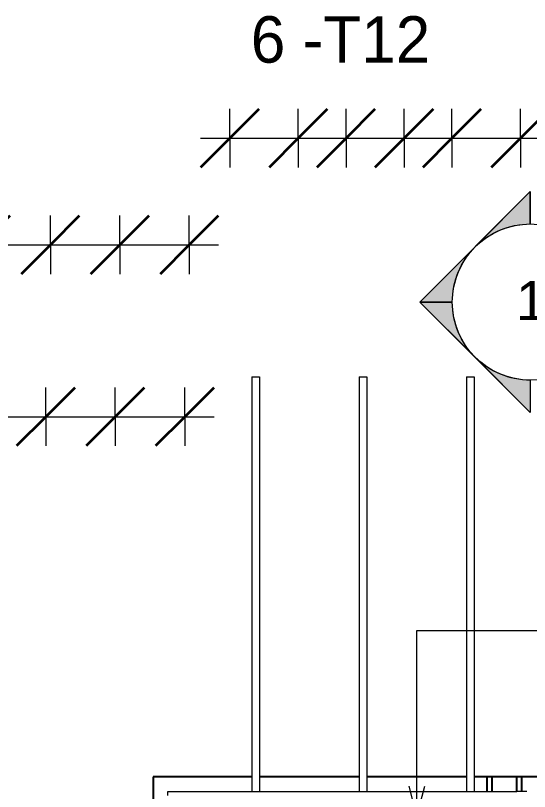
# Model space of a CAD drawing. Header units: millimetres. Extents: x -31655 to -5862, y 2843 to 78926.
# Drawn here: x -27533 to -26479, y 6170 to 7760 of the extents above; entities that cross this region are included whole.
import ezdxf

# ---------------------------------------------------------------- set-up
doc = ezdxf.new("R2010")
doc.units = ezdxf.units.MM
for name, color, linetype, lineweight in [('A-ANNO-DIMS', 211, 'Continuous', 9), ('A-ANNO-DIMS-40', 211, 'Continuous', 9), ('A-WALL', 113, 'Continuous', 25), ('G-ANNO-SYMB', 111, 'Continuous', 9), ('S-RBAR', 171, 'Continuous', 18), ('S-RBAR-IDEN', 171, 'Continuous', 9)]:
    doc.layers.add(name, color=color, linetype=linetype, lineweight=lineweight)
doc.styles.add('Arial', font='arial.ttf', dxfattribs={"height": 80})
doc.styles.add('Nirmala UI', font='Nirmala.ttf', dxfattribs={"height": 95.25})
doc.dimstyles.new('Arc_Length_-_2_5mm_Arial', dxfattribs={"dimscale": 304.8, "dimtxt": 100.546939, "dimasz": 0.393701, "dimexe": 0.19685, "dimexo": 0.0625, "dimgap": 0.229659, "dimtad": 1, "dimdec": 4, "dimzin": 0, "dimdsep": 46, "dimtxsty": 'Nirmala UI', "dimblk1": 'OBLIQUE', "dimblk2": 'OBLIQUE', "dimsah": 1, "dimcen": 0.09, "dimdle": 0.19685, "dimazin": 0, "dimtfac": 1, "dimtdec": 4, "dimtix": 1, "dimtmove": 0, "dimatfit": 3, "dimfxl": 0.19685, "dimfxlon": 1, "dimtvp": 1, "dimtolj": 1, "dimtzin": 0, "dimarcsym": 2})

# ---------------------------------------------------------------- blocks, each defined once
blk = doc.blocks.new('Detail View - M_Section Head - Filled SHOP DWG-600895-Elevation Front')
at = {"layer": 'G-ANNO-SYMB'}
h = blk.add_hatch(color=256, dxfattribs=at)
edge = h.paths.add_edge_path()
edge.add_line((-26374.1, 6018.9), (-26307.8, 6018.9))
edge.add_arc((-26147.8, 6018.9), 160, 180, 225)
edge.add_line((-26260.9, 5905.7), (-26374.1, 6018.9))
h = blk.add_hatch(color=256, dxfattribs=at)
edge = h.paths.add_edge_path()
edge.add_line((-25921.5, 6018.9), (-26034.7, 5905.7))
edge.add_arc((-26147.8, 6018.9), 160, 315, 360)
edge.add_line((-25987.8, 6018.9), (-25921.5, 6018.9))
h = blk.add_hatch(color=256, dxfattribs=at)
edge = h.paths.add_edge_path()
edge.add_line((-26147.8, 5792.6), (-26260.9, 5905.7))
edge.add_arc((-26147.8, 6018.9), 160, 225, 270)
edge.add_line((-26147.8, 5858.9), (-26147.8, 5792.6))
h = blk.add_hatch(color=256, dxfattribs=at)
edge = h.paths.add_edge_path()
edge.add_line((-26147.8, 5792.6), (-26147.8, 5858.9))
edge.add_arc((-26147.8, 6018.9), 160, 270, 315)
edge.add_line((-26034.7, 5905.7), (-26147.8, 5792.6))
for p, q in [((-26147.8, 5792.6), (-26374.1, 6018.9)), ((-26307.8, 6018.9), (-26374.1, 6018.9)), ((-26374.1, 6018.9), (-26260.9, 5905.7)), ((-26307.8, 6018.9), (-26374.1, 6018.9)), ((-26147.8, 5792.6), (-25921.5, 6018.9)), ((-26034.7, 5905.7), (-25921.5, 6018.9)), ((-25987.8, 6018.9), (-25921.5, 6018.9)), ((-25921.5, 6018.9), (-25987.8, 6018.9)), ((-26260.9, 5905.7), (-26147.8, 5792.6)), ((-26147.8, 5792.6), (-26034.7, 5905.7)), ((-26147.8, 5858.9), (-26147.8, 5792.6)), ((-26147.8, 5792.6), (-26147.8, 5858.9))]:
    blk.add_line(p, q, dxfattribs=at)
for start, end in [(0, 180), (180, 360), (180, 225), (315, 0), (225, 270), (270, 315)]:
    blk.add_arc((-26147.8, 6018.9), 160, start, end, dxfattribs=at)
blk = doc.blocks.new('DIMBLOCK79-Elevation Front')
at = {"layer": 'A-ANNO-DIMS-40', "lineweight": 35}
for p, q in [((-27613.3, 6937.9), (-27553.3, 6997.9)), ((-27470.8, 6937.9), (-27410.8, 6997.9)), ((-27613.3, 6937.9), (-27673.3, 6877.9)), ((-27470.8, 6937.9), (-27530.8, 6877.9))]:
    blk.add_line(p, q, dxfattribs=at)
at = {"layer": 'A-ANNO-DIMS-40'}
for p, q in [((-27613.3, 6937.9), (-27613.3, 6997.9)), ((-27470.8, 6937.9), (-27470.8, 6997.9)), ((-27613.3, 6937.9), (-27470.8, 6937.9)), ((-27613.3, 6937.9), (-27613.3, 6877.9)), ((-27470.8, 6937.9), (-27470.8, 6877.9))]:
    blk.add_line(p, q, dxfattribs=at)
blk = doc.blocks.new('_Oblique')
at = {"color": 0, "linetype": 'ByBlock', "lineweight": -2}
blk.add_line((-0.5, -0.5), (0.5, 0.5), dxfattribs=at)
blk = doc.blocks.new('DIMBLOCK80-Elevation Front')
at = {"layer": 'A-ANNO-DIMS-40', "lineweight": 35}
for p, q in [((-27470.8, 6937.9), (-27410.8, 6997.9)), ((-27328.3, 6937.9), (-27268.3, 6997.9)), ((-27470.8, 6937.9), (-27530.8, 6877.9)), ((-27328.3, 6937.9), (-27388.3, 6877.9))]:
    blk.add_line(p, q, dxfattribs=at)
at = {"layer": 'A-ANNO-DIMS-40'}
for p, q in [((-27470.8, 6937.9), (-27470.8, 6997.9)), ((-27328.3, 6937.9), (-27328.3, 6997.9)), ((-27470.8, 6937.9), (-27328.3, 6937.9)), ((-27470.8, 6937.9), (-27470.8, 6877.9)), ((-27328.3, 6937.9), (-27328.3, 6877.9))]:
    blk.add_line(p, q, dxfattribs=at)
blk = doc.blocks.new('DIMBLOCK81-Elevation Front')
at = {"layer": 'A-ANNO-DIMS-40', "lineweight": 35}
for p, q in [((-27328.3, 6937.9), (-27268.3, 6997.9)), ((-27185.8, 6937.9), (-27125.8, 6997.9)), ((-27328.3, 6937.9), (-27388.3, 6877.9)), ((-27185.8, 6937.9), (-27245.8, 6877.9))]:
    blk.add_line(p, q, dxfattribs=at)
at = {"layer": 'A-ANNO-DIMS-40'}
for p, q in [((-27328.3, 6937.9), (-27328.3, 6997.9)), ((-27185.8, 6937.9), (-27185.8, 6997.9)), ((-27328.3, 6937.9), (-27125.8, 6937.9)), ((-27328.3, 6937.9), (-27328.3, 6877.9)), ((-27185.8, 6937.9), (-27185.8, 6877.9))]:
    blk.add_line(p, q, dxfattribs=at)
blk = doc.blocks.new('DIMBLOCK82-Elevation Front')
at = {"layer": 'A-ANNO-DIMS-40', "lineweight": 35}
for p, q in [((-29750.4, 6937.9), (-29690.4, 6997.9)), ((-29607.9, 6937.9), (-29547.9, 6997.9)), ((-29465.4, 6937.9), (-29405.4, 6997.9)), ((-29323, 6937.9), (-29263, 6997.9)), ((-29180.5, 6937.9), (-29120.5, 6997.9)), ((-29038, 6937.9), (-28978, 6997.9)), ((-28895.5, 6937.9), (-28835.5, 6997.9)), ((-28753.1, 6937.9), (-28693.1, 6997.9)), ((-28610.6, 6937.9), (-28550.6, 6997.9)), ((-28468.1, 6937.9), (-28408.1, 6997.9)), ((-28325.6, 6937.9), (-28265.6, 6997.9)), ((-28183.2, 6937.9), (-28123.2, 6997.9)), ((-28040.7, 6937.9), (-27980.7, 6997.9)), ((-27898.2, 6937.9), (-27838.2, 6997.9)), ((-27755.7, 6937.9), (-27695.7, 6997.9)), ((-27613.3, 6937.9), (-27553.3, 6997.9)), ((-27470.8, 6937.9), (-27410.8, 6997.9)), ((-27328.3, 6937.9), (-27268.3, 6997.9)), ((-27185.8, 6937.9), (-27125.8, 6997.9)), ((-29750.4, 6937.9), (-29810.4, 6877.9)), ((-29607.9, 6937.9), (-29667.9, 6877.9)), ((-29465.4, 6937.9), (-29525.4, 6877.9)), ((-29323, 6937.9), (-29383, 6877.9)), ((-29180.5, 6937.9), (-29240.5, 6877.9)), ((-29038, 6937.9), (-29098, 6877.9)), ((-28895.5, 6937.9), (-28955.5, 6877.9)), ((-28753.1, 6937.9), (-28813.1, 6877.9)), ((-28610.6, 6937.9), (-28670.6, 6877.9)), ((-28468.1, 6937.9), (-28528.1, 6877.9)), ((-28325.6, 6937.9), (-28385.6, 6877.9)), ((-28183.2, 6937.9), (-28243.2, 6877.9)), ((-28040.7, 6937.9), (-28100.7, 6877.9)), ((-27898.2, 6937.9), (-27958.2, 6877.9)), ((-27755.7, 6937.9), (-27815.7, 6877.9)), ((-27613.3, 6937.9), (-27673.3, 6877.9)), ((-27470.8, 6937.9), (-27530.8, 6877.9)), ((-27328.3, 6937.9), (-27388.3, 6877.9)), ((-27185.8, 6937.9), (-27245.8, 6877.9))]:
    blk.add_line(p, q, dxfattribs=at)
at = {"layer": 'A-ANNO-DIMS-40'}
for p, q in [((-29750.4, 6937.9), (-29750.4, 6997.9)), ((-29607.9, 6937.9), (-29607.9, 6997.9)), ((-29465.4, 6937.9), (-29465.4, 6997.9)), ((-29323, 6937.9), (-29323, 6997.9)), ((-29180.5, 6937.9), (-29180.5, 6997.9)), ((-29038, 6937.9), (-29038, 6997.9)), ((-28895.5, 6937.9), (-28895.5, 6997.9)), ((-28753.1, 6937.9), (-28753.1, 6997.9)), ((-28610.6, 6937.9), (-28610.6, 6997.9)), ((-28468.1, 6937.9), (-28468.1, 6997.9)), ((-28325.6, 6937.9), (-28325.6, 6997.9)), ((-28183.2, 6937.9), (-28183.2, 6997.9)), ((-28040.7, 6937.9), (-28040.7, 6997.9)), ((-27898.2, 6937.9), (-27898.2, 6997.9)), ((-27755.7, 6937.9), (-27755.7, 6997.9)), ((-27613.3, 6937.9), (-27613.3, 6997.9)), ((-27470.8, 6937.9), (-27470.8, 6997.9)), ((-27328.3, 6937.9), (-27328.3, 6997.9)), ((-27185.8, 6937.9), (-27185.8, 6997.9)), ((-29810.4, 6937.9), (-27125.8, 6937.9)), ((-29810.4, 6937.9), (-29607.9, 6937.9)), ((-29750.4, 6937.9), (-29750.4, 6877.9)), ((-29607.9, 6937.9), (-29465.4, 6937.9)), ((-29607.9, 6937.9), (-29607.9, 6877.9)), ((-29465.4, 6937.9), (-29323, 6937.9)), ((-29465.4, 6937.9), (-29465.4, 6877.9)), ((-29323, 6937.9), (-29180.5, 6937.9)), ((-29323, 6937.9), (-29323, 6877.9)), ((-29180.5, 6937.9), (-29038, 6937.9)), ((-29180.5, 6937.9), (-29180.5, 6877.9)), ((-29038, 6937.9), (-28895.5, 6937.9)), ((-29038, 6937.9), (-29038, 6877.9)), ((-28895.5, 6937.9), (-28753.1, 6937.9)), ((-28895.5, 6937.9), (-28895.5, 6877.9)), ((-28753.1, 6937.9), (-28610.6, 6937.9)), ((-28753.1, 6937.9), (-28753.1, 6877.9)), ((-28610.6, 6937.9), (-28468.1, 6937.9)), ((-28610.6, 6937.9), (-28610.6, 6877.9)), ((-28468.1, 6937.9), (-28325.6, 6937.9)), ((-28468.1, 6937.9), (-28468.1, 6877.9)), ((-28325.6, 6937.9), (-28183.2, 6937.9)), ((-28325.6, 6937.9), (-28325.6, 6877.9)), ((-28183.2, 6937.9), (-28040.7, 6937.9)), ((-28183.2, 6937.9), (-28183.2, 6877.9)), ((-28040.7, 6937.9), (-27898.2, 6937.9)), ((-28040.7, 6937.9), (-28040.7, 6877.9)), ((-27898.2, 6937.9), (-27755.7, 6937.9)), ((-27898.2, 6937.9), (-27898.2, 6877.9)), ((-27755.7, 6937.9), (-27613.3, 6937.9)), ((-27755.7, 6937.9), (-27755.7, 6877.9)), ((-27613.3, 6937.9), (-27470.8, 6937.9)), ((-27613.3, 6937.9), (-27613.3, 6877.9)), ((-27470.8, 6937.9), (-27328.3, 6937.9)), ((-27470.8, 6937.9), (-27470.8, 6877.9)), ((-27328.3, 6937.9), (-27125.8, 6937.9)), ((-27328.3, 6937.9), (-27328.3, 6877.9)), ((-27185.8, 6937.9), (-27185.8, 6877.9))]:
    blk.add_line(p, q, dxfattribs=at)
blk = doc.blocks.new('_None')
blk = doc.blocks.new('DIMBLOCK88-Elevation Front')
at = {"layer": 'A-ANNO-DIMS-40', "lineweight": 35}
for p, q in [((-27093.5, 7508.8), (-27033.5, 7568.8)), ((-26953, 7508.8), (-26893, 7568.8)), ((-27093.5, 7508.8), (-27153.5, 7448.8)), ((-26953, 7508.8), (-27013, 7448.8))]:
    blk.add_line(p, q, dxfattribs=at)
at = {"layer": 'A-ANNO-DIMS-40'}
for p, q in [((-27093.5, 7508.8), (-27093.5, 7568.8)), ((-26953, 7508.8), (-26953, 7568.8)), ((-27153.5, 7508.8), (-26953, 7508.8)), ((-27093.5, 7508.8), (-27093.5, 7448.8)), ((-26953, 7508.8), (-26953, 7448.8))]:
    blk.add_line(p, q, dxfattribs=at)
blk = doc.blocks.new('DIMBLOCK89-Elevation Front')
at = {"layer": 'A-ANNO-DIMS-40', "lineweight": 35}
for p, q in [((-26953, 7508.8), (-26893, 7568.8)), ((-26855, 7508.8), (-26795, 7568.8)), ((-26953, 7508.8), (-27013, 7448.8)), ((-26855, 7508.8), (-26915, 7448.8))]:
    blk.add_line(p, q, dxfattribs=at)
at = {"layer": 'A-ANNO-DIMS-40'}
for p, q in [((-26953, 7508.8), (-26953, 7568.8)), ((-26855, 7508.8), (-26855, 7568.8)), ((-26953, 7508.8), (-26855, 7508.8)), ((-26953, 7508.8), (-26953, 7448.8)), ((-26855, 7508.8), (-26855, 7448.8))]:
    blk.add_line(p, q, dxfattribs=at)
blk = doc.blocks.new('DIMBLOCK90-Elevation Front')
at = {"layer": 'A-ANNO-DIMS-40', "lineweight": 35}
for p, q in [((-26855, 7508.8), (-26795, 7568.8)), ((-26735.8, 7508.8), (-26675.8, 7568.8)), ((-26855, 7508.8), (-26915, 7448.8)), ((-26735.8, 7508.8), (-26795.8, 7448.8))]:
    blk.add_line(p, q, dxfattribs=at)
at = {"layer": 'A-ANNO-DIMS-40'}
for p, q in [((-26855, 7508.8), (-26855, 7568.8)), ((-26735.8, 7508.8), (-26735.8, 7568.8)), ((-26855, 7508.8), (-26735.8, 7508.8)), ((-26855, 7508.8), (-26855, 7448.8)), ((-26735.8, 7508.8), (-26735.8, 7448.8))]:
    blk.add_line(p, q, dxfattribs=at)
blk = doc.blocks.new('DIMBLOCK91-Elevation Front')
at = {"layer": 'A-ANNO-DIMS-40', "lineweight": 35}
for p, q in [((-26735.8, 7508.8), (-26675.8, 7568.8)), ((-26637.8, 7508.8), (-26577.8, 7568.8)), ((-26735.8, 7508.8), (-26795.8, 7448.8)), ((-26637.8, 7508.8), (-26697.8, 7448.8))]:
    blk.add_line(p, q, dxfattribs=at)
at = {"layer": 'A-ANNO-DIMS-40'}
for p, q in [((-26735.8, 7508.8), (-26735.8, 7568.8)), ((-26637.8, 7508.8), (-26637.8, 7568.8)), ((-26735.8, 7508.8), (-26637.8, 7508.8)), ((-26735.8, 7508.8), (-26735.8, 7448.8)), ((-26637.8, 7508.8), (-26637.8, 7448.8))]:
    blk.add_line(p, q, dxfattribs=at)
blk = doc.blocks.new('DIMBLOCK92-Elevation Front')
at = {"layer": 'A-ANNO-DIMS-40', "lineweight": 35}
for p, q in [((-26637.8, 7508.8), (-26577.8, 7568.8)), ((-26497.3, 7508.8), (-26437.3, 7568.8)), ((-26637.8, 7508.8), (-26697.8, 7448.8)), ((-26497.3, 7508.8), (-26557.3, 7448.8))]:
    blk.add_line(p, q, dxfattribs=at)
at = {"layer": 'A-ANNO-DIMS-40'}
for p, q in [((-26637.8, 7508.8), (-26637.8, 7568.8)), ((-26497.3, 7508.8), (-26497.3, 7568.8)), ((-26637.8, 7508.8), (-26437.3, 7508.8)), ((-26637.8, 7508.8), (-26637.8, 7448.8)), ((-26497.3, 7508.8), (-26497.3, 7448.8))]:
    blk.add_line(p, q, dxfattribs=at)
blk = doc.blocks.new('DIMBLOCK118-Elevation Front')
at = {"layer": 'A-ANNO-DIMS-40', "lineweight": 35}
for p, q in [((-27603.9, 7290), (-27543.9, 7350)), ((-27461.5, 7290), (-27401.5, 7350)), ((-27603.9, 7290), (-27663.9, 7230)), ((-27461.5, 7290), (-27521.5, 7230))]:
    blk.add_line(p, q, dxfattribs=at)
at = {"layer": 'A-ANNO-DIMS-40'}
for p, q in [((-27603.9, 7290), (-27603.9, 7350)), ((-27461.5, 7290), (-27461.5, 7350)), ((-27603.9, 7290), (-27461.5, 7290)), ((-27603.9, 7290), (-27603.9, 7230)), ((-27461.5, 7290), (-27461.5, 7230))]:
    blk.add_line(p, q, dxfattribs=at)
blk = doc.blocks.new('DIMBLOCK119-Elevation Front')
at = {"layer": 'A-ANNO-DIMS-40', "lineweight": 35}
for p, q in [((-27461.5, 7290), (-27401.5, 7350)), ((-27319, 7290), (-27259, 7350)), ((-27461.5, 7290), (-27521.5, 7230)), ((-27319, 7290), (-27379, 7230))]:
    blk.add_line(p, q, dxfattribs=at)
at = {"layer": 'A-ANNO-DIMS-40'}
for p, q in [((-27461.5, 7290), (-27461.5, 7350)), ((-27319, 7290), (-27319, 7350)), ((-27461.5, 7290), (-27319, 7290)), ((-27461.5, 7290), (-27461.5, 7230)), ((-27319, 7290), (-27319, 7230))]:
    blk.add_line(p, q, dxfattribs=at)
blk = doc.blocks.new('DIMBLOCK120-Elevation Front')
at = {"layer": 'A-ANNO-DIMS-40', "lineweight": 35}
for p, q in [((-27319, 7290), (-27259, 7350)), ((-27176.6, 7290), (-27116.6, 7350)), ((-27319, 7290), (-27379, 7230)), ((-27176.6, 7290), (-27236.6, 7230))]:
    blk.add_line(p, q, dxfattribs=at)
at = {"layer": 'A-ANNO-DIMS-40'}
for p, q in [((-27319, 7290), (-27319, 7350)), ((-27176.6, 7290), (-27176.6, 7350)), ((-27319, 7290), (-27116.6, 7290)), ((-27319, 7290), (-27319, 7230)), ((-27176.6, 7290), (-27176.6, 7230))]:
    blk.add_line(p, q, dxfattribs=at)
blk = doc.blocks.new('DIMBLOCK121-Elevation Front')
at = {"layer": 'A-ANNO-DIMS-40', "lineweight": 35}
for p, q in [((-29740.9, 7290), (-29680.9, 7350)), ((-29598.4, 7290), (-29538.4, 7350)), ((-29455.9, 7290), (-29395.9, 7350)), ((-29313.5, 7290), (-29253.5, 7350)), ((-29171, 7290), (-29111, 7350)), ((-29028.6, 7290), (-28968.6, 7350)), ((-28886.1, 7290), (-28826.1, 7350)), ((-28743.6, 7290), (-28683.6, 7350)), ((-28601.2, 7290), (-28541.2, 7350)), ((-28458.7, 7290), (-28398.7, 7350)), ((-28316.3, 7290), (-28256.3, 7350)), ((-28173.8, 7290), (-28113.8, 7350)), ((-28031.3, 7290), (-27971.3, 7350)), ((-27888.9, 7290), (-27828.9, 7350)), ((-27746.4, 7290), (-27686.4, 7350)), ((-27603.9, 7290), (-27543.9, 7350)), ((-27461.5, 7290), (-27401.5, 7350)), ((-27319, 7290), (-27259, 7350)), ((-27176.6, 7290), (-27116.6, 7350)), ((-29740.9, 7290), (-29800.9, 7230)), ((-29598.4, 7290), (-29658.4, 7230)), ((-29455.9, 7290), (-29515.9, 7230)), ((-29313.5, 7290), (-29373.5, 7230)), ((-29171, 7290), (-29231, 7230)), ((-29028.6, 7290), (-29088.6, 7230)), ((-28886.1, 7290), (-28946.1, 7230)), ((-28743.6, 7290), (-28803.6, 7230)), ((-28601.2, 7290), (-28661.2, 7230)), ((-28458.7, 7290), (-28518.7, 7230)), ((-28316.3, 7290), (-28376.3, 7230)), ((-28173.8, 7290), (-28233.8, 7230)), ((-28031.3, 7290), (-28091.3, 7230)), ((-27888.9, 7290), (-27948.9, 7230)), ((-27746.4, 7290), (-27806.4, 7230)), ((-27603.9, 7290), (-27663.9, 7230)), ((-27461.5, 7290), (-27521.5, 7230)), ((-27319, 7290), (-27379, 7230)), ((-27176.6, 7290), (-27236.6, 7230))]:
    blk.add_line(p, q, dxfattribs=at)
at = {"layer": 'A-ANNO-DIMS-40'}
for p, q in [((-29740.9, 7290), (-29740.9, 7350)), ((-29598.4, 7290), (-29598.4, 7350)), ((-29455.9, 7290), (-29455.9, 7350)), ((-29313.5, 7290), (-29313.5, 7350)), ((-29171, 7290), (-29171, 7350)), ((-29028.6, 7290), (-29028.6, 7350)), ((-28886.1, 7290), (-28886.1, 7350)), ((-28743.6, 7290), (-28743.6, 7350)), ((-28601.2, 7290), (-28601.2, 7350)), ((-28458.7, 7290), (-28458.7, 7350)), ((-28316.3, 7290), (-28316.3, 7350)), ((-28173.8, 7290), (-28173.8, 7350)), ((-28031.3, 7290), (-28031.3, 7350)), ((-27888.9, 7290), (-27888.9, 7350)), ((-27746.4, 7290), (-27746.4, 7350)), ((-27603.9, 7290), (-27603.9, 7350)), ((-27461.5, 7290), (-27461.5, 7350)), ((-27319, 7290), (-27319, 7350)), ((-27176.6, 7290), (-27176.6, 7350)), ((-29800.9, 7290), (-27116.6, 7290)), ((-29800.9, 7290), (-29598.4, 7290)), ((-29740.9, 7290), (-29740.9, 7230)), ((-29598.4, 7290), (-29455.9, 7290)), ((-29598.4, 7290), (-29598.4, 7230)), ((-29455.9, 7290), (-29313.5, 7290)), ((-29455.9, 7290), (-29455.9, 7230)), ((-29313.5, 7290), (-29171, 7290)), ((-29313.5, 7290), (-29313.5, 7230)), ((-29171, 7290), (-29028.6, 7290)), ((-29171, 7290), (-29171, 7230)), ((-29028.6, 7290), (-28886.1, 7290)), ((-29028.6, 7290), (-29028.6, 7230)), ((-28886.1, 7290), (-28743.6, 7290)), ((-28886.1, 7290), (-28886.1, 7230)), ((-28743.6, 7290), (-28601.2, 7290)), ((-28743.6, 7290), (-28743.6, 7230)), ((-28601.2, 7290), (-28458.7, 7290)), ((-28601.2, 7290), (-28601.2, 7230)), ((-28458.7, 7290), (-28316.3, 7290)), ((-28458.7, 7290), (-28458.7, 7230)), ((-28316.3, 7290), (-28173.8, 7290)), ((-28316.3, 7290), (-28316.3, 7230)), ((-28173.8, 7290), (-28031.3, 7290)), ((-28173.8, 7290), (-28173.8, 7230)), ((-28031.3, 7290), (-27888.9, 7290)), ((-28031.3, 7290), (-28031.3, 7230)), ((-27888.9, 7290), (-27746.4, 7290)), ((-27888.9, 7290), (-27888.9, 7230)), ((-27746.4, 7290), (-27603.9, 7290)), ((-27746.4, 7290), (-27746.4, 7230)), ((-27603.9, 7290), (-27461.5, 7290)), ((-27603.9, 7290), (-27603.9, 7230)), ((-27461.5, 7290), (-27319, 7290)), ((-27461.5, 7290), (-27461.5, 7230)), ((-27319, 7290), (-27116.6, 7290)), ((-27319, 7290), (-27319, 7230)), ((-27176.6, 7290), (-27176.6, 7230))]:
    blk.add_line(p, q, dxfattribs=at)

msp = doc.modelspace()

# ---------------------------------------------------------------- linework, layer by layer
at = {"layer": 'A-WALL'}
for p, q in [((-27048.39395, 6199.75), (-27250.39395, 6199.75)), ((-27250.39395, 6199.75), (-27250.39395, 5649.75)), ((-26828.39395, 6199.75), (-27032.39395, 6199.75)), ((-26608.26496, 6199.75), (-26812.39395, 6199.75)), ((-26450.39395, 6199.75), (-26592.26496, 6199.75)), ((-26565.39395, 6169.75), (-26565.39395, 6199.75)), ((-26555.39395, 6169.75), (-26555.39395, 6199.75)), ((-26505.39395, 6199.75), (-26505.39395, 6169.75)), ((-26495.39395, 6199.75), (-26495.39395, 6169.75))]:
    msp.add_line(p, q, dxfattribs=at)
at = {"layer": 'S-RBAR'}
for p, q in [((-27048.39395, 7019.75), (-27048.39395, 6169.75)), ((-27048.39395, 7019.75), (-27032.39395, 7019.75)), ((-27032.39395, 7019.75), (-27032.39395, 6169.75)), ((-26828.39395, 7019.75), (-26828.39395, 6169.75)), ((-26828.39395, 7019.75), (-26812.39395, 7019.75)), ((-26812.39395, 7019.75), (-26812.39395, 6169.75)), ((-26608.26496, 7019.75), (-26608.26496, 6169.75)), ((-26608.26496, 7019.75), (-26592.26496, 7019.75)), ((-26608.26496, 7019.75), (-26608.26496, 6169.75)), ((-26608.26496, 7019.75), (-26592.26496, 7019.75)), ((-26592.26496, 7019.75), (-26592.26496, 6169.75)), ((-26592.26496, 7019.75), (-26592.26496, 6169.75)), ((-27220.39395, 6169.75), (-26504.39395, 6169.75)), ((-27220.39395, 6161.75), (-27220.39395, 6169.75)), ((-26484.39395, 6169.75), (-26504.39395, 6169.75))]:
    msp.add_line(p, q, dxfattribs=at)
at = {"layer": 'S-RBAR-IDEN'}
for p, q in [((-26709.71562, 6499.84537), (-26348.28766, 6499.84537)), ((-26709.71562, 6120.43017), (-26709.71562, 6499.84537)), ((-26709.71562, 6120.43017), (-26725.79257, 6180.43017)), ((-26709.71562, 6120.43017), (-26693.63867, 6180.43017))]:
    msp.add_line(p, q, dxfattribs=at)

# ---------------------------------------------------------------- block references
at = {"layer": 'G-ANNO-SYMB', "extrusion": (0, 0, -1), "rotation": 90.00000000000038}
msp.add_blockref('Detail View - M_Section Head - Filled SHOP DWG-600895-Elevation Front', (32495.92994, 33320.62178), dxfattribs=at)

# ---------------------------------------------------------------- texts
at = {"layer": 'G-ANNO-SYMB', "insert": (-26506.42751, 7215.88495), "char_height": 80, "width": 76.962, "attachment_point": 1, "style": 'Arial'}
msp.add_mtext('1', dxfattribs=at)
at = {"layer": 'S-RBAR-IDEN', "insert": (-27050.33598, 7758.6826), "char_height": 95.25, "width": 464.97875, "attachment_point": 1, "style": 'Nirmala UI'}
msp.add_mtext('6 -T12', dxfattribs=at)

# ---------------------------------------------------------------- dimensions: what is measured, and where the dimension line sits
at = {"layer": 'A-ANNO-DIMS'}
for base, p1, p2, text, override, picture, middle in [((-26952.98659, 7508.75958), (-27093.46501, 7448.75958), (-26952.98659, 7448.75958), 'EQ', {"dimpost": '<>', "dimfxl": 140.478427}, 'DIMBLOCK88-Elevation Front', (-27023.2258, 7633.59143)), ((-26855.00816, 7508.75958), (-26952.98659, 7448.75958), (-26855.00816, 7448.75958), 'EQ', {"dimpost": '<>', "dimfxl": 97.978427}, 'DIMBLOCK89-Elevation Front', (-26903.99737, 7633.59143)), ((-26735.77973, 7508.75958), (-26855.00816, 7448.75958), (-26735.77973, 7448.75958), 'EQ', {"dimpost": '<>', "dimfxl": 119.228427}, 'DIMBLOCK90-Elevation Front', (-26795.39395, 7633.59143)), ((-26637.80131, 7508.75958), (-26735.77973, 7448.75958), (-26637.80131, 7448.75958), 'EQ', {"dimpost": '<>', "dimfxl": 97.978427}, 'DIMBLOCK91-Elevation Front', (-26686.79052, 7633.59143)), ((-26497.32288, 7508.75958), (-26637.80131, 7448.75958), (-26497.32288, 7448.75958), 'EQ', {"dimpost": '<>', "dimfxl": 140.478427}, 'DIMBLOCK92-Elevation Front', (-26567.56209, 7633.59143)), ((-27176.55782, 7289.99817), (-29740.87288, 7229.99817), (-27176.55782, 7229.99817), '2564', {"dimpost": '<>', "dimblk1": 'None', "dimblk2": 'None', "dimsah": 1, "dimfxl": 2564.315068}, 'DIMBLOCK121-Elevation Front', (-28458.71535, 7409.25052)), ((-27461.48171, 7289.99817), (-27603.94366, 7229.99817), (-27461.48171, 7229.99817), ' ', {"dimpost": '<>', "dimfxl": 142.461948}, 'DIMBLOCK118-Elevation Front', (-27532.71269, 7289.99817)), ((-27319.01976, 7289.99817), (-27461.48171, 7229.99817), (-27319.01976, 7229.99817), ' ', {"dimpost": '<>', "dimfxl": 142.461948}, 'DIMBLOCK119-Elevation Front', (-27390.25074, 7289.99817)), ((-27176.55782, 7289.99817), (-27319.01976, 7229.99817), (-27176.55782, 7229.99817), ' ', {"dimpost": '<>', "dimfxl": 142.461948}, 'DIMBLOCK120-Elevation Front', (-27247.78879, 7289.99817)), ((-27185.84916, 6937.90979), (-29750.39395, 6877.90979), (-27185.84916, 6877.90979), '2565', {"dimpost": '<>', "dimblk1": 'None', "dimblk2": 'None', "dimsah": 1, "dimfxl": 2564.544787}, 'DIMBLOCK82-Elevation Front', (-28468.12155, 7057.16214)), ((-27470.79858, 6937.90979), (-27613.27329, 6877.90979), (-27470.79858, 6877.90979), ' ', {"dimpost": '<>', "dimfxl": 142.47471}, 'DIMBLOCK79-Elevation Front', (-27542.03594, 6937.90979)), ((-27328.32387, 6937.90979), (-27470.79858, 6877.90979), (-27328.32387, 6877.90979), ' ', {"dimpost": '<>', "dimfxl": 142.47471}, 'DIMBLOCK80-Elevation Front', (-27399.56123, 6937.90979)), ((-27185.84916, 6937.90979), (-27328.32387, 6877.90979), (-27185.84916, 6877.90979), ' ', {"dimpost": '<>', "dimfxl": 142.47471}, 'DIMBLOCK81-Elevation Front', (-27257.08652, 6937.90979))]:
    dim = msp.add_linear_dim(base=base, p1=p1, p2=p2, text=text, dimstyle='Arc_Length_-_2_5mm_Arial', override=override, dxfattribs=at)
    dim.commit()
    dim.dimension.update_dxf_attribs({"geometry": picture, "text_midpoint": middle})

doc.saveas('drawing.dxf')
